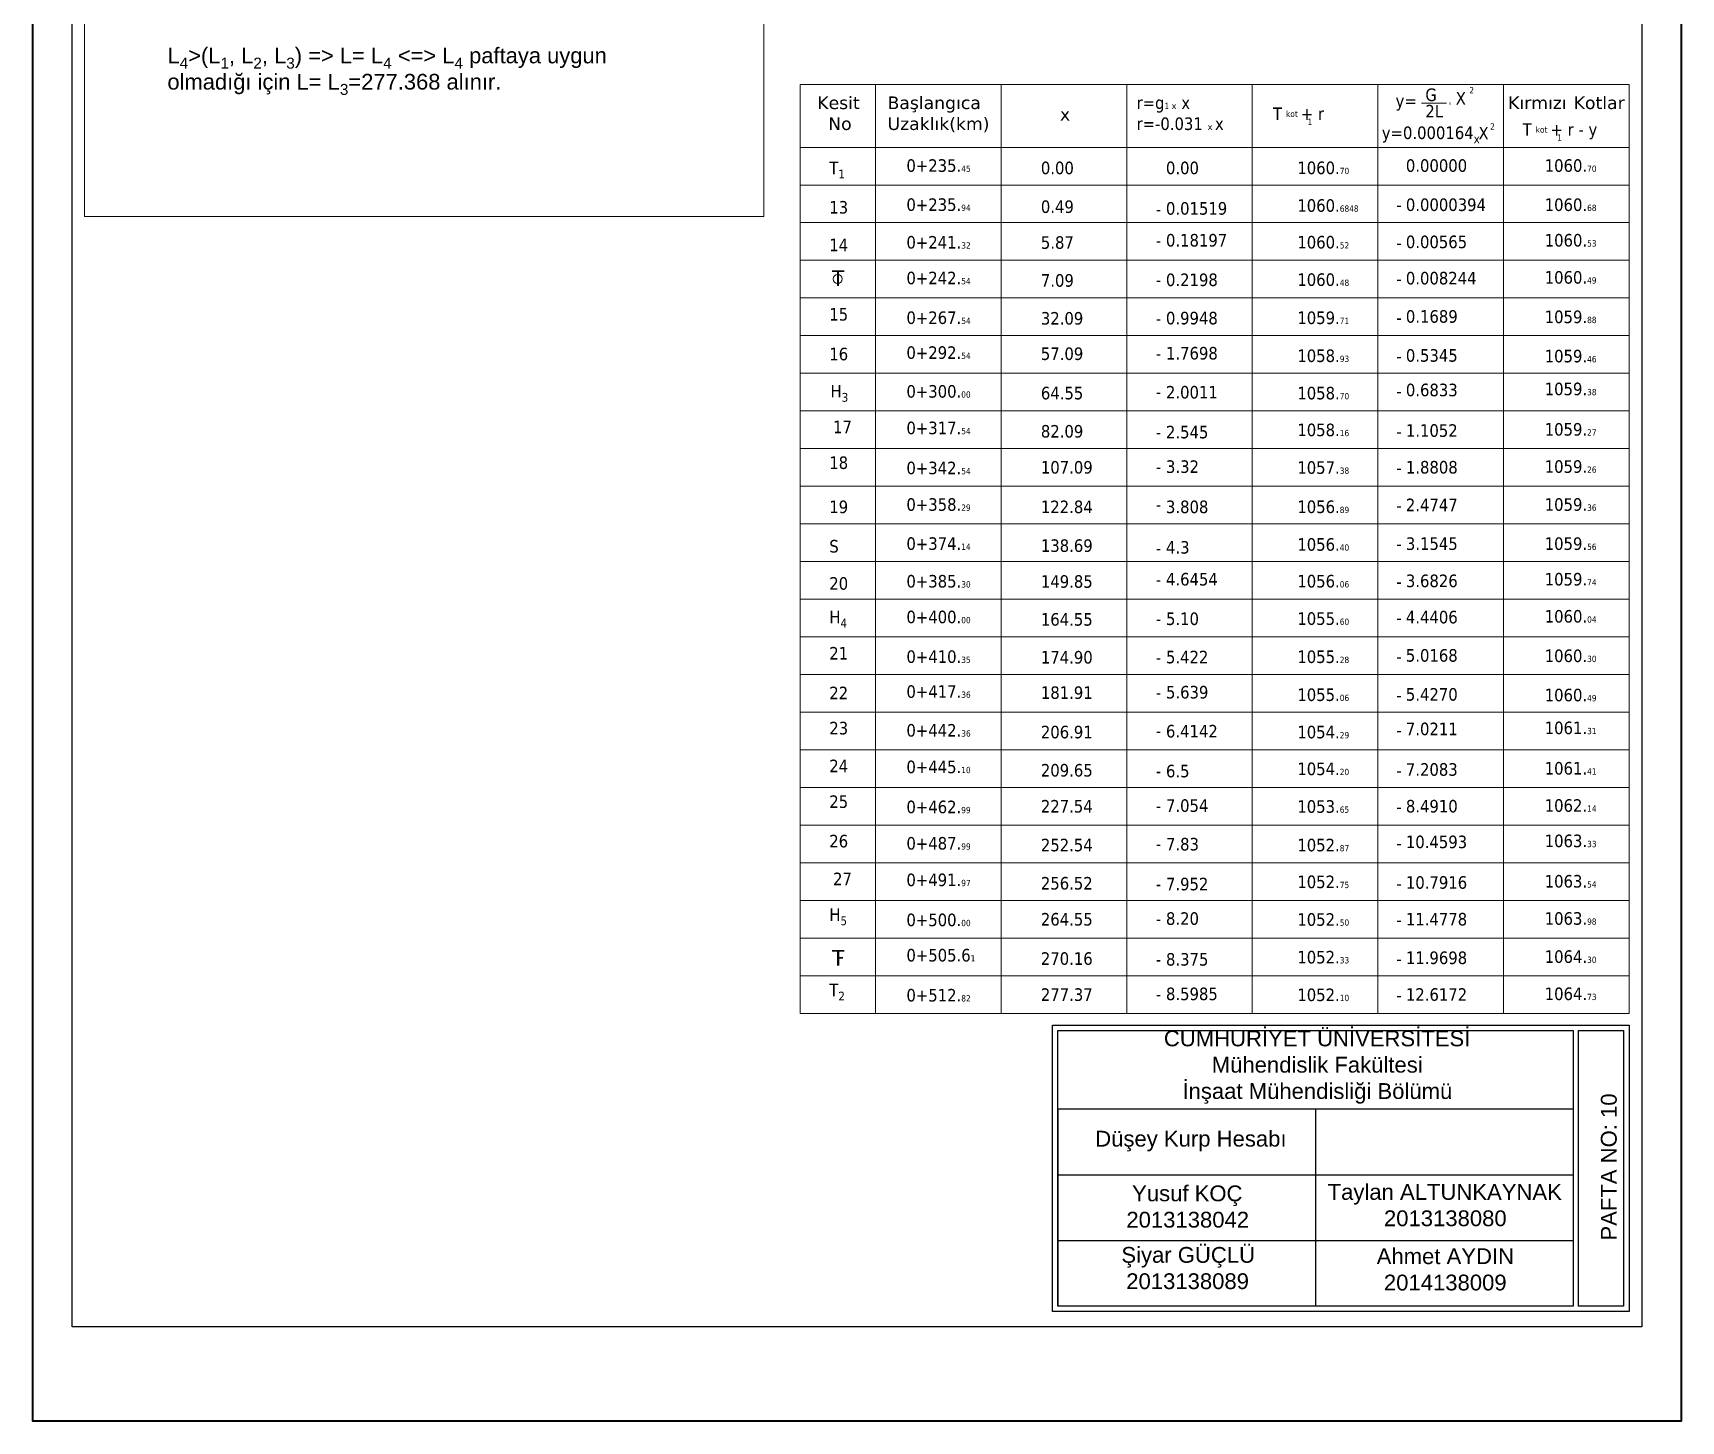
# Model space of a CAD drawing. Header units: millimetres. Extents: x 19067981 to 38137102, y 2652003 to 2652615.
# Drawn here: x 19068398.1 to 19068419.1, y 2652463.69 to 2652481.38 of the extents above; entities that cross this region are included whole.
import ezdxf

# ---------------------------------------------------------------- set-up
doc = ezdxf.new("R2010")
doc.units = ezdxf.units.MM
for name, color, linetype, lineweight in [('D.K Başln. Uz', 163, 'Continuous', 9), ('D.K Kesit No', 93, 'Continuous', 9), ('D.K Kot r', 210, 'Continuous', 9), ('D.K Kırm. Kot', 1, 'Continuous', 9), ('D.K TABLO', 250, 'Continuous', 9), ('D.K X', 223, 'Continuous', 9), ('D.K y', 170, 'Continuous', 9)]:
    doc.layers.add(name, color=color, linetype=linetype, lineweight=lineweight)
doc.layers.add('en kesitler', color=7, linetype='Continuous')
doc.styles.get("Standard").update_dxf_attribs({"font": 'arial.ttf'})
doc.styles.add('style1', font='tahoma.ttf', dxfattribs={"height": 0.2})

msp = doc.modelspace()

# ---------------------------------------------------------------- linework, layer by layer
at = {"color": 0, "lineweight": 25, "ltscale": 0.2}
for p, q in [((19068411.163, 2652467.666), (19068417.729, 2652467.666)), ((19068411.163, 2652467.666), (19068411.163, 2652467.266)), ((19068411.163, 2652467.666), (19068411.163, 2652465.152)), ((19068414.446, 2652467.666), (19068414.446, 2652465.152)), ((19068411.163, 2652466.828), (19068417.729, 2652466.828)), ((19068411.163, 2652465.99), (19068417.729, 2652465.99))]:
    msp.add_line(p, q, dxfattribs=at)
at = {"color": 0, "lineweight": 40, "ltscale": 0.2}
msp.add_lwpolyline([(19068398.102, 2652493.389), (19068419.102, 2652493.389), (19068419.102, 2652463.689), (19068398.102, 2652463.689), (19068398.102, 2652493.389)], dxfattribs=at)
at = {"color": 0, "lineweight": 25, "ltscale": 0.2}
msp.add_lwpolyline([(19068398.602, 2652492.889), (19068418.602, 2652492.889), (19068418.602, 2652464.889), (19068398.602, 2652464.889)], close=True, dxfattribs=at)
for points in [[(19068411.151, 2652468.734), (19068418.439, 2652468.734), (19068418.439, 2652465.085), (19068411.095, 2652465.085), (19068411.095, 2652468.734), (19068411.151, 2652468.734)], [(19068417.729, 2652465.152), (19068411.163, 2652465.152), (19068411.163, 2652468.666), (19068417.729, 2652468.666)], [(19068417.729, 2652468.666), (19068417.729, 2652465.152)], [(19068417.79, 2652468.666), (19068418.371, 2652468.666), (19068418.371, 2652465.152), (19068417.79, 2652465.152)], [(19068417.79, 2652468.666), (19068417.79, 2652465.152)]]:
    msp.add_lwpolyline(points)
at = {"color": 0, "lineweight": 25}
for p in [(19068411.163, 2652466.828), (19068411.163, 2652465.99)]:
    msp.add_point(p, dxfattribs=at)
at = {"layer": 'D.K Kesit No', "lineweight": 35, "ltscale": 0.2}
msp.add_line((19068408.357, 2652469.593), (19068408.421, 2652469.593), dxfattribs=at)
at = {"layer": 'D.K Kesit No', "lineweight": 0, "ltscale": 0.2}
msp.add_circle((19068408.356, 2652478.245), 0.0581, dxfattribs=at)
at = {"layer": 'D.K TABLO', "lineweight": 20}
for p, q in [((19068407.879, 2652480.722), (19068408.839, 2652480.722)), ((19068407.879, 2652479.922), (19068407.879, 2652480.722)), ((19068408.839, 2652480.722), (19068408.839, 2652479.922)), ((19068408.839, 2652480.722), (19068410.439, 2652480.722)), ((19068410.439, 2652480.722), (19068410.439, 2652479.922)), ((19068412.039, 2652480.722), (19068410.439, 2652480.722)), ((19068413.639, 2652480.722), (19068412.039, 2652480.722)), ((19068412.039, 2652480.722), (19068412.039, 2652475.602)), ((19068413.639, 2652479.922), (19068413.639, 2652480.722)), ((19068413.639, 2652480.722), (19068415.239, 2652480.722)), ((19068415.239, 2652480.722), (19068415.239, 2652479.922)), ((19068416.839, 2652480.722), (19068415.239, 2652480.722)), ((19068416.839, 2652479.922), (19068416.839, 2652480.722)), ((19068416.839, 2652480.722), (19068418.439, 2652480.722)), ((19068418.439, 2652480.722), (19068418.439, 2652479.442)), ((19068408.839, 2652479.922), (19068407.879, 2652479.922)), ((19068407.879, 2652479.922), (19068407.879, 2652479.442)), ((19068410.439, 2652479.922), (19068408.839, 2652479.922)), ((19068408.839, 2652479.922), (19068408.839, 2652475.602)), ((19068410.439, 2652479.922), (19068412.039, 2652479.922)), ((19068410.439, 2652479.922), (19068410.439, 2652475.602)), ((19068412.039, 2652479.922), (19068413.639, 2652479.922)), ((19068415.239, 2652479.922), (19068413.639, 2652479.922)), ((19068413.639, 2652479.922), (19068413.639, 2652475.602)), ((19068415.239, 2652479.922), (19068416.839, 2652479.922)), ((19068415.239, 2652479.922), (19068415.239, 2652475.602)), ((19068418.439, 2652479.922), (19068416.839, 2652479.922)), ((19068416.839, 2652479.922), (19068416.839, 2652475.602)), ((19068407.879, 2652479.442), (19068408.839, 2652479.442)), ((19068407.879, 2652479.442), (19068407.879, 2652478.962)), ((19068410.439, 2652479.442), (19068408.839, 2652479.442)), ((19068410.439, 2652479.442), (19068412.039, 2652479.442)), ((19068412.039, 2652479.442), (19068413.639, 2652479.442)), ((19068415.239, 2652479.442), (19068413.639, 2652479.442)), ((19068415.239, 2652479.442), (19068416.839, 2652479.442)), ((19068418.439, 2652479.442), (19068416.839, 2652479.442)), ((19068418.439, 2652478.962), (19068418.439, 2652479.442)), ((19068407.879, 2652478.962), (19068418.439, 2652478.962)), ((19068407.879, 2652478.482), (19068407.879, 2652478.962)), ((19068407.879, 2652478.962), (19068418.439, 2652478.962)), ((19068418.439, 2652478.962), (19068418.439, 2652478.482)), ((19068407.879, 2652478.482), (19068408.839, 2652478.482)), ((19068407.879, 2652478.482), (19068408.839, 2652478.482)), ((19068407.879, 2652478.482), (19068407.879, 2652478.002)), ((19068410.439, 2652478.482), (19068408.839, 2652478.482)), ((19068410.439, 2652478.482), (19068408.839, 2652478.482)), ((19068410.439, 2652478.482), (19068412.039, 2652478.482)), ((19068410.439, 2652478.482), (19068412.039, 2652478.482)), ((19068412.039, 2652478.482), (19068413.639, 2652478.482)), ((19068412.039, 2652478.482), (19068413.639, 2652478.482)), ((19068415.239, 2652478.482), (19068413.639, 2652478.482)), ((19068415.239, 2652478.482), (19068413.639, 2652478.482)), ((19068415.239, 2652478.482), (19068416.839, 2652478.482)), ((19068418.439, 2652478.482), (19068416.839, 2652478.482)), ((19068418.439, 2652478.002), (19068418.439, 2652478.482)), ((19068407.879, 2652477.522), (19068407.879, 2652478.002)), ((19068407.879, 2652478.002), (19068418.439, 2652478.002)), ((19068407.879, 2652478.002), (19068418.439, 2652478.002)), ((19068418.439, 2652478.002), (19068418.439, 2652477.522)), ((19068407.879, 2652477.522), (19068408.839, 2652477.522)), ((19068407.879, 2652477.522), (19068408.839, 2652477.522)), ((19068407.879, 2652477.522), (19068407.879, 2652477.042)), ((19068410.439, 2652477.522), (19068408.839, 2652477.522)), ((19068410.439, 2652477.522), (19068408.839, 2652477.522)), ((19068410.439, 2652477.522), (19068412.039, 2652477.522)), ((19068410.439, 2652477.522), (19068412.039, 2652477.522)), ((19068412.039, 2652477.522), (19068413.639, 2652477.522)), ((19068412.039, 2652477.522), (19068413.639, 2652477.522)), ((19068415.239, 2652477.522), (19068413.639, 2652477.522)), ((19068415.239, 2652477.522), (19068413.639, 2652477.522)), ((19068415.239, 2652477.522), (19068416.839, 2652477.522)), ((19068418.439, 2652477.522), (19068416.839, 2652477.522)), ((19068418.439, 2652477.042), (19068418.439, 2652477.522)), ((19068407.879, 2652477.042), (19068418.439, 2652477.042)), ((19068407.879, 2652476.562), (19068407.879, 2652477.042)), ((19068407.879, 2652477.042), (19068418.439, 2652477.042)), ((19068418.439, 2652477.042), (19068418.439, 2652476.562)), ((19068407.879, 2652476.562), (19068408.839, 2652476.562)), ((19068407.879, 2652476.562), (19068407.879, 2652476.082)), ((19068407.879, 2652476.562), (19068408.839, 2652476.562)), ((19068410.439, 2652476.562), (19068408.839, 2652476.562)), ((19068410.439, 2652476.562), (19068408.839, 2652476.562)), ((19068410.439, 2652476.562), (19068412.039, 2652476.562)), ((19068410.439, 2652476.562), (19068412.039, 2652476.562)), ((19068412.039, 2652476.562), (19068413.639, 2652476.562)), ((19068412.039, 2652476.562), (19068413.639, 2652476.562)), ((19068412.039, 2652476.402), (19068412.039, 2652471.282)), ((19068415.239, 2652476.562), (19068413.639, 2652476.562)), ((19068415.239, 2652476.562), (19068413.639, 2652476.562)), ((19068415.239, 2652476.562), (19068416.839, 2652476.562)), ((19068418.439, 2652476.562), (19068416.839, 2652476.562)), ((19068418.439, 2652476.082), (19068418.439, 2652476.562)), ((19068418.439, 2652476.402), (19068418.439, 2652475.122)), ((19068407.879, 2652475.602), (19068407.879, 2652476.082)), ((19068407.879, 2652476.082), (19068418.439, 2652476.082)), ((19068407.879, 2652476.082), (19068418.439, 2652476.082)), ((19068418.439, 2652476.082), (19068418.439, 2652475.602)), ((19068407.879, 2652475.602), (19068408.839, 2652475.602)), ((19068407.879, 2652475.602), (19068408.839, 2652475.602)), ((19068407.879, 2652475.602), (19068407.879, 2652475.122)), ((19068410.439, 2652475.602), (19068408.839, 2652475.602)), ((19068410.439, 2652475.602), (19068408.839, 2652475.602)), ((19068408.839, 2652475.602), (19068408.839, 2652471.282)), ((19068410.439, 2652475.602), (19068412.039, 2652475.602)), ((19068410.439, 2652475.602), (19068412.039, 2652475.602)), ((19068410.439, 2652475.602), (19068410.439, 2652471.282)), ((19068412.039, 2652475.602), (19068413.639, 2652475.602)), ((19068412.039, 2652475.602), (19068413.639, 2652475.602)), ((19068415.239, 2652475.602), (19068413.639, 2652475.602)), ((19068415.239, 2652475.602), (19068413.639, 2652475.602)), ((19068413.639, 2652475.602), (19068413.639, 2652471.282)), ((19068415.239, 2652475.602), (19068416.839, 2652475.602)), ((19068415.239, 2652475.602), (19068415.239, 2652471.282)), ((19068418.439, 2652475.602), (19068416.839, 2652475.602)), ((19068416.839, 2652475.602), (19068416.839, 2652471.282)), ((19068407.879, 2652475.122), (19068408.839, 2652475.122)), ((19068407.879, 2652475.122), (19068407.879, 2652474.642)), ((19068410.439, 2652475.122), (19068408.839, 2652475.122)), ((19068410.439, 2652475.122), (19068412.039, 2652475.122)), ((19068412.039, 2652475.122), (19068413.639, 2652475.122)), ((19068412.039, 2652474.962), (19068412.039, 2652469.842)), ((19068415.239, 2652475.122), (19068413.639, 2652475.122)), ((19068415.239, 2652475.122), (19068416.839, 2652475.122)), ((19068418.439, 2652475.122), (19068416.839, 2652475.122)), ((19068418.439, 2652474.642), (19068418.439, 2652475.122)), ((19068407.879, 2652474.642), (19068418.439, 2652474.642)), ((19068407.879, 2652474.162), (19068407.879, 2652474.642)), ((19068407.879, 2652474.642), (19068418.439, 2652474.642)), ((19068418.439, 2652474.642), (19068418.439, 2652474.162)), ((19068407.879, 2652474.162), (19068408.839, 2652474.162)), ((19068407.879, 2652474.162), (19068408.839, 2652474.162)), ((19068407.879, 2652474.162), (19068407.879, 2652473.682)), ((19068410.439, 2652474.162), (19068408.839, 2652474.162)), ((19068410.439, 2652474.162), (19068408.839, 2652474.162)), ((19068408.839, 2652474.162), (19068408.839, 2652469.842)), ((19068410.439, 2652474.162), (19068412.039, 2652474.162)), ((19068410.439, 2652474.162), (19068412.039, 2652474.162)), ((19068410.439, 2652474.162), (19068410.439, 2652469.842)), ((19068412.039, 2652474.162), (19068413.639, 2652474.162)), ((19068412.039, 2652474.162), (19068413.639, 2652474.162)), ((19068415.239, 2652474.162), (19068413.639, 2652474.162)), ((19068415.239, 2652474.162), (19068413.639, 2652474.162)), ((19068413.639, 2652474.162), (19068413.639, 2652469.842)), ((19068415.239, 2652474.162), (19068416.839, 2652474.162)), ((19068415.239, 2652474.162), (19068415.239, 2652469.842)), ((19068418.439, 2652474.162), (19068416.839, 2652474.162)), ((19068416.839, 2652474.162), (19068416.839, 2652469.842)), ((19068418.439, 2652473.682), (19068418.439, 2652474.162)), ((19068412.039, 2652474.002), (19068412.039, 2652468.882)), ((19068407.879, 2652473.202), (19068407.879, 2652473.682)), ((19068407.879, 2652473.682), (19068418.439, 2652473.682)), ((19068407.879, 2652473.682), (19068418.439, 2652473.682)), ((19068418.439, 2652473.682), (19068418.439, 2652473.202)), ((19068407.879, 2652473.202), (19068408.839, 2652473.202)), ((19068407.879, 2652473.202), (19068408.839, 2652473.202)), ((19068407.879, 2652473.202), (19068407.879, 2652472.722)), ((19068410.439, 2652473.202), (19068408.839, 2652473.202)), ((19068410.439, 2652473.202), (19068408.839, 2652473.202)), ((19068408.839, 2652473.202), (19068408.839, 2652468.882)), ((19068410.439, 2652473.202), (19068412.039, 2652473.202)), ((19068410.439, 2652473.202), (19068412.039, 2652473.202)), ((19068410.439, 2652473.202), (19068410.439, 2652468.882)), ((19068412.039, 2652473.202), (19068413.639, 2652473.202)), ((19068412.039, 2652473.202), (19068413.639, 2652473.202)), ((19068415.239, 2652473.202), (19068413.639, 2652473.202)), ((19068415.239, 2652473.202), (19068413.639, 2652473.202)), ((19068413.639, 2652473.202), (19068413.639, 2652468.882)), ((19068415.239, 2652473.202), (19068416.839, 2652473.202)), ((19068415.239, 2652473.202), (19068415.239, 2652468.882)), ((19068418.439, 2652473.202), (19068416.839, 2652473.202)), ((19068416.839, 2652473.202), (19068416.839, 2652468.882)), ((19068418.439, 2652472.722), (19068418.439, 2652473.202)), ((19068407.879, 2652472.722), (19068418.439, 2652472.722)), ((19068407.879, 2652472.242), (19068407.879, 2652472.722)), ((19068407.879, 2652472.722), (19068418.439, 2652472.722)), ((19068418.439, 2652472.722), (19068418.439, 2652472.242)), ((19068407.879, 2652472.242), (19068408.839, 2652472.242)), ((19068407.879, 2652472.242), (19068407.879, 2652471.762)), ((19068407.879, 2652472.242), (19068408.839, 2652472.242)), ((19068410.439, 2652472.242), (19068408.839, 2652472.242)), ((19068410.439, 2652472.242), (19068408.839, 2652472.242)), ((19068410.439, 2652472.242), (19068412.039, 2652472.242)), ((19068410.439, 2652472.242), (19068412.039, 2652472.242)), ((19068412.039, 2652472.242), (19068413.639, 2652472.242)), ((19068412.039, 2652472.242), (19068413.639, 2652472.242)), ((19068415.239, 2652472.242), (19068413.639, 2652472.242)), ((19068415.239, 2652472.242), (19068413.639, 2652472.242)), ((19068415.239, 2652472.242), (19068416.839, 2652472.242)), ((19068418.439, 2652472.242), (19068416.839, 2652472.242)), ((19068418.439, 2652471.762), (19068418.439, 2652472.242)), ((19068407.879, 2652471.282), (19068407.879, 2652471.762)), ((19068407.879, 2652471.762), (19068418.439, 2652471.762)), ((19068407.879, 2652471.762), (19068418.439, 2652471.762)), ((19068418.439, 2652471.762), (19068418.439, 2652471.282)), ((19068407.879, 2652471.282), (19068408.839, 2652471.282)), ((19068407.879, 2652471.282), (19068408.839, 2652471.282)), ((19068407.879, 2652470.802), (19068407.879, 2652471.282)), ((19068410.439, 2652471.282), (19068408.839, 2652471.282)), ((19068410.439, 2652471.282), (19068408.839, 2652471.282)), ((19068410.439, 2652471.282), (19068412.039, 2652471.282)), ((19068410.439, 2652471.282), (19068412.039, 2652471.282)), ((19068412.039, 2652471.282), (19068413.639, 2652471.282)), ((19068412.039, 2652471.282), (19068413.639, 2652471.282)), ((19068415.239, 2652471.282), (19068413.639, 2652471.282)), ((19068415.239, 2652471.282), (19068413.639, 2652471.282)), ((19068415.239, 2652471.282), (19068416.839, 2652471.282)), ((19068418.439, 2652471.282), (19068416.839, 2652471.282)), ((19068418.439, 2652471.282), (19068418.439, 2652470.802)), ((19068407.879, 2652470.802), (19068408.839, 2652470.802)), ((19068407.879, 2652470.802), (19068407.879, 2652470.322)), ((19068407.879, 2652470.802), (19068408.839, 2652470.802)), ((19068410.439, 2652470.802), (19068408.839, 2652470.802)), ((19068410.439, 2652470.802), (19068408.839, 2652470.802)), ((19068410.439, 2652470.802), (19068412.039, 2652470.802)), ((19068410.439, 2652470.802), (19068412.039, 2652470.802)), ((19068412.039, 2652470.802), (19068413.639, 2652470.802)), ((19068412.039, 2652470.802), (19068413.639, 2652470.802)), ((19068415.239, 2652470.802), (19068413.639, 2652470.802)), ((19068415.239, 2652470.802), (19068413.639, 2652470.802)), ((19068415.239, 2652470.802), (19068416.839, 2652470.802)), ((19068418.439, 2652470.802), (19068416.839, 2652470.802)), ((19068418.439, 2652470.322), (19068418.439, 2652470.802)), ((19068407.879, 2652469.842), (19068407.879, 2652470.322)), ((19068407.879, 2652470.322), (19068418.439, 2652470.322)), ((19068407.879, 2652470.322), (19068418.439, 2652470.322)), ((19068418.439, 2652470.322), (19068418.439, 2652469.842)), ((19068407.879, 2652469.842), (19068408.839, 2652469.842)), ((19068407.879, 2652469.842), (19068408.839, 2652469.842)), ((19068407.879, 2652469.842), (19068407.879, 2652469.362)), ((19068410.439, 2652469.842), (19068408.839, 2652469.842)), ((19068410.439, 2652469.842), (19068408.839, 2652469.842)), ((19068410.439, 2652469.842), (19068412.039, 2652469.842)), ((19068410.439, 2652469.842), (19068412.039, 2652469.842)), ((19068412.039, 2652469.842), (19068413.639, 2652469.842)), ((19068412.039, 2652469.842), (19068413.639, 2652469.842)), ((19068415.239, 2652469.842), (19068413.639, 2652469.842)), ((19068415.239, 2652469.842), (19068413.639, 2652469.842)), ((19068415.239, 2652469.842), (19068416.839, 2652469.842)), ((19068418.439, 2652469.842), (19068416.839, 2652469.842)), ((19068418.439, 2652469.362), (19068418.439, 2652469.842)), ((19068407.879, 2652468.882), (19068407.879, 2652469.362)), ((19068407.879, 2652469.362), (19068418.439, 2652469.362)), ((19068407.879, 2652469.362), (19068418.439, 2652469.362)), ((19068418.439, 2652469.362), (19068418.439, 2652468.882)), ((19068407.879, 2652468.882), (19068408.839, 2652468.882)), ((19068407.879, 2652468.882), (19068408.839, 2652468.882)), ((19068410.439, 2652468.882), (19068408.839, 2652468.882)), ((19068410.439, 2652468.882), (19068408.839, 2652468.882)), ((19068410.439, 2652468.882), (19068412.039, 2652468.882)), ((19068410.439, 2652468.882), (19068412.039, 2652468.882)), ((19068412.039, 2652468.882), (19068413.639, 2652468.882)), ((19068412.039, 2652468.882), (19068413.639, 2652468.882)), ((19068415.239, 2652468.882), (19068413.639, 2652468.882)), ((19068415.239, 2652468.882), (19068413.639, 2652468.882)), ((19068415.239, 2652468.882), (19068416.839, 2652468.882)), ((19068418.439, 2652468.882), (19068416.839, 2652468.882))]:
    msp.add_line(p, q, dxfattribs=at)
at = {"layer": 'D.K TABLO', "color": 6}
msp.add_line((19068415.796, 2652480.484), (19068416.114, 2652480.484), dxfattribs=at)
at = {"layer": 'D.K TABLO'}
for p, q in [((19068415.239, 2652478.482), (19068416.839, 2652478.482)), ((19068418.439, 2652478.482), (19068416.839, 2652478.482)), ((19068415.239, 2652477.522), (19068416.839, 2652477.522)), ((19068418.439, 2652477.522), (19068416.839, 2652477.522)), ((19068415.239, 2652476.562), (19068416.839, 2652476.562)), ((19068418.439, 2652476.562), (19068416.839, 2652476.562)), ((19068415.239, 2652475.602), (19068416.839, 2652475.602)), ((19068418.439, 2652475.602), (19068416.839, 2652475.602)), ((19068415.239, 2652474.162), (19068416.839, 2652474.162)), ((19068418.439, 2652474.162), (19068416.839, 2652474.162)), ((19068415.239, 2652473.202), (19068416.839, 2652473.202)), ((19068418.439, 2652473.202), (19068416.839, 2652473.202)), ((19068415.239, 2652472.242), (19068416.839, 2652472.242)), ((19068418.439, 2652472.242), (19068416.839, 2652472.242)), ((19068415.239, 2652471.282), (19068416.839, 2652471.282)), ((19068418.439, 2652471.282), (19068416.839, 2652471.282)), ((19068415.239, 2652470.802), (19068416.839, 2652470.802)), ((19068418.439, 2652470.802), (19068416.839, 2652470.802)), ((19068415.239, 2652469.842), (19068416.839, 2652469.842)), ((19068418.439, 2652469.842), (19068416.839, 2652469.842)), ((19068415.239, 2652468.882), (19068416.839, 2652468.882)), ((19068418.439, 2652468.882), (19068416.839, 2652468.882))]:
    msp.add_line(p, q, dxfattribs=at)
at = {"layer": 'en kesitler', "color": 3, "lineweight": 20}
for p, q in [((19068398.758, 2652479.04), (19068398.758, 2652492.72)), ((19068407.416, 2652492.72), (19068407.416, 2652479.04)), ((19068407.416, 2652479.04), (19068398.758, 2652479.04))]:
    msp.add_line(p, q, dxfattribs=at)

# ---------------------------------------------------------------- texts
at = {"color": 0, "lineweight": 25, "ltscale": 0.2, "char_height": 0.20127, "attachment_point": 1}
for s, width, insert in [('\\pi1.3491;CUMHURİYET ÜNİVERSİTESİ\\P\\pi1.9593;Mühendislik Fakültesi\\P\\pi1.5862;İnşaat Mühendisliği Bölümü', 6.56651, (19068411.163, 2652468.666)), ('\\pi0.39665; Düşey Kurp Hesabı', 3.28325, (19068411.163, 2652467.388)), ('\\pi0.94438;Yusuf KOÇ\\P\\pi0.87127;2013138042', 3.28325, (19068411.163, 2652466.691)), ('\\pi0.15289;Taylan ALTUNKAYNAK\\P\\pi0.87059;2013138080', 3.28325, (19068414.446, 2652466.709)), ('\\pi0.80778;Şiyar GÜÇLÜ\\P\\pi0.87004;2013138089', 3.28325, (19068411.163, 2652465.907)), ('\\pi0.77812;Ahmet AYDIN\\P\\pi0.87004;2014138009', 3.28325, (19068414.446, 2652465.89))]:
    msp.add_mtext_dynamic_manual_height_columns(s, width=width, gutter_width=1.006, heights=[0], dxfattribs=dict(at, insert=insert))
at = {"color": 0, "lineweight": 25, "ltscale": 0.2, "insert": (19068418.081, 2652465.152), "char_height": 0.20127, "attachment_point": 1, "rotation": 90}
msp.add_mtext_dynamic_manual_height_columns('\\pi0.83697;PAFTA NO: 10', width=3.5138, gutter_width=1.006, heights=[0], dxfattribs=at)
at = {"layer": 'D.K Başln. Uz', "color": 3, "char_height": 0.16, "width": 0.99479, "attachment_point": 1}
for s, insert in [('{\\fTahoma|b0|i0|c0|p34;\\C256; 0+\\fTahoma|b0|i0|c162|p34;235.\\H0.5x;45}', (19068409.172, 2652479.77)), ('{\\fTahoma|b0|i0|c0|p34;\\C256; 0+\\fTahoma|b0|i0|c162|p34;235.\\H0.5x;94}', (19068409.172, 2652479.272)), ('{\\fTahoma|b0|i0|c0|p34;\\C256; 0+\\fTahoma|b0|i0|c162|p34;241.\\H0.5x;32}', (19068409.172, 2652478.792)), ('{\\fTahoma|b0|i0|c0|p34;\\C256; 0+\\fTahoma|b0|i0|c162|p34;242.\\H0.5x;54}', (19068409.172, 2652478.337)), ('{\\fTahoma|b0|i0|c0|p34;\\C256; \\fTahoma|b0|i0|c162|p34;0+267.\\H0.5x;54}', (19068409.172, 2652477.831)), ('{\\fTahoma|b0|i0|c0|p34;\\C256; 0+\\fTahoma|b0|i0|c162|p34;292.\\H0.5x;54}', (19068409.172, 2652477.386)), ('{\\fTahoma|b0|i0|c0|p34;\\C256; 0+\\fTahoma|b0|i0|c162|p34;300.\\H0.5x;00}', (19068409.172, 2652476.892)), ('{\\fTahoma|b0|i0|c0|p34;\\C256; 0+\\fTahoma|b0|i0|c162|p34;317.\\H0.5x;54}', (19068409.172, 2652476.426)), ('{\\fTahoma|b0|i0|c0|p34;\\C256; 0+\\fTahoma|b0|i0|c162|p34;342.\\H0.5x;54}', (19068409.172, 2652475.916)), ('{\\fTahoma|b0|i0|c0|p34;\\C256; 0+\\fTahoma|b0|i0|c162|p34;358.\\H0.5x;29}', (19068409.172, 2652475.45)), ('{\\fTahoma|b0|i0|c0|p34;\\C256; 0+\\fTahoma|b0|i0|c162|p34;374.\\H0.5x;14}', (19068409.172, 2652474.952)), ('{\\fTahoma|b0|i0|c0|p34;\\C256; 0+\\fTahoma|b0|i0|c162|p34;385.\\H0.5x;30}', (19068409.172, 2652474.472)), ('{\\fTahoma|b0|i0|c0|p34;\\C256; 0+\\fTahoma|b0|i0|c162|p34;400.\\H0.5x;00}', (19068409.172, 2652474.017)), ('{\\fTahoma|b0|i0|c0|p34;\\C256; \\fTahoma|b0|i0|c162|p34;0+410.\\H0.5x;35}', (19068409.172, 2652473.511)), ('{\\fTahoma|b0|i0|c0|p34;\\C256; 0+\\fTahoma|b0|i0|c162|p34;417.\\H0.5x;36}', (19068409.172, 2652473.066)), ('{\\fTahoma|b0|i0|c0|p34;\\C256; 0+\\fTahoma|b0|i0|c162|p34;442.\\H0.5x;36}', (19068409.172, 2652472.572)), ('{\\fTahoma|b0|i0|c0|p34;\\C256; 0+\\fTahoma|b0|i0|c162|p34;445.\\H0.5x;10}', (19068409.172, 2652472.106)), ('{\\fTahoma|b0|i0|c0|p34;\\C256; 0+\\fTahoma|b0|i0|c162|p34;462.\\H0.5x;99}', (19068409.172, 2652471.596)), ('{\\fTahoma|b0|i0|c0|p34;\\C256; 0+\\fTahoma|b0|i0|c162|p34;487.\\H0.5x;99}', (19068409.172, 2652471.132)), ('{\\fTahoma|b0|i0|c0|p34;\\C256; 0+\\fTahoma|b0|i0|c162|p34;491.\\H0.5x;97}', (19068409.172, 2652470.666)), ('{\\fTahoma|b0|i0|c0|p34;\\C256; 0+\\fTahoma|b0|i0|c162|p34;500.\\H0.5x;00}', (19068409.172, 2652470.156)), ('{\\fTahoma|b0|i0|c0|p34;\\C256; 0+\\fTahoma|b0|i0|c162|p34;505.6\\H0.5x;1}', (19068409.172, 2652469.706)), ('{\\fTahoma|b0|i0|c0|p34;\\C256; 0+\\fTahoma|b0|i0|c162|p34;512.\\H0.5x;82}', (19068409.172, 2652469.196))]:
    msp.add_mtext(s, dxfattribs=dict(at, insert=insert))
at = {"layer": 'D.K Kesit No', "color": 3, "char_height": 0.16, "width": 0.57041, "attachment_point": 1, "style": 'style1'}
for s, insert in [('\\A1;{\\C256;T\\H0.7x;\\S^ 1;}', (19068408.249, 2652479.74)), ('{\\C256;13}', (19068408.249, 2652479.238)), ('{\\C256;14}', (19068408.249, 2652478.758)), ('{\\C256;15}', (19068408.249, 2652477.874)), ('{\\C256;16}', (19068408.249, 2652477.368)), ('\\A1;{\\C256;H\\H0.7x;\\S^ 3;}', (19068408.265, 2652476.894)), ('{\\C256;17}', (19068408.297, 2652476.438)), ('{\\C256;18}', (19068408.249, 2652475.983)), ('{\\C256;19}', (19068408.249, 2652475.42)), ('{\\C256;S}', (19068408.249, 2652474.918)), ('{\\C256;20}', (19068408.249, 2652474.444)), ('\\A1;{\\C256;H\\H0.7x;\\S^ 4;}', (19068408.249, 2652474.016)), ('{\\C256;21}', (19068408.249, 2652473.554)), ('{\\C256;22}', (19068408.249, 2652473.048)), ('{\\C256;23}', (19068408.249, 2652472.6)), ('{\\C256;24}', (19068408.249, 2652472.118)), ('{\\C256;25}', (19068408.249, 2652471.663)), ('{\\C256;26}', (19068408.249, 2652471.16)), ('{\\C256;27}', (19068408.297, 2652470.678)), ('\\A1;{\\C256;H\\H0.7x;\\S^ 5;}', (19068408.249, 2652470.223)), ('\\A1;{\\C256;T\\H0.7x;\\S^ 2;}', (19068408.249, 2652469.263))]:
    msp.add_mtext(s, dxfattribs=dict(at, insert=insert))
at = {"layer": 'D.K Kesit No', "lineweight": 0, "ltscale": 0.2, "char_height": 0.2, "attachment_point": 1}
for insert in [(19068408.276, 2652478.354), (19068408.277, 2652469.691)]:
    msp.add_mtext_dynamic_manual_height_columns('T', width=0.18165, gutter_width=12.5, heights=[0], dxfattribs=dict(at, insert=insert))
at = {"layer": 'D.K Kot r', "color": 3, "char_height": 0.16, "attachment_point": 1, "style": 'style1'}
for s, insert, width in [('{\\C256;0.00}', (19068412.539, 2652479.74), 0.57041), ('{\\C256;0.01519}', (19068412.539, 2652479.224), 1.33591), ('{\\C256;0.18197}', (19068412.539, 2652478.818), 0.57041), ('{\\C256;0.2198}', (19068412.539, 2652478.314), 0.57041), ('{\\C256;0.9948}', (19068412.539, 2652477.826), 0.57041), ('{\\C256;1.7698}', (19068412.539, 2652477.378), 0.57041), ('{\\C256;2.0011}', (19068412.539, 2652476.881), 0.57041), ('{\\C256;2.545}', (19068412.539, 2652476.373), 0.57041), ('{\\C256;3.32}', (19068412.539, 2652475.933), 0.57041), ('{\\C256;3.808}', (19068412.539, 2652475.42), 0.57041), ('{\\C256;4.3}', (19068412.539, 2652474.904), 1.33591), ('{\\C256;4.6454}', (19068412.539, 2652474.498), 0.57041), ('{\\C256;5.10}', (19068412.539, 2652473.994), 0.57041), ('{\\C256;5.422}', (19068412.539, 2652473.506), 0.57041), ('{\\C256;5.639}', (19068412.539, 2652473.058), 0.57041), ('{\\C256;6.4142}', (19068412.539, 2652472.561), 0.57041), ('{\\C256;6.5}', (19068412.539, 2652472.053), 0.57041), ('{\\C256;7.054}', (19068412.539, 2652471.613), 0.57041), ('{\\C256;7.83}', (19068412.539, 2652471.121), 0.57041), ('{\\C256;7.952}', (19068412.539, 2652470.613), 0.57041), ('{\\C256;8.20}', (19068412.539, 2652470.173), 0.57041), ('{\\C256;8.375}', (19068412.539, 2652469.653), 0.57041), ('{\\C256;8.5985}', (19068412.539, 2652469.213), 0.57041)]:
    msp.add_mtext(s, dxfattribs=dict(at, insert=insert, width=width))
at = {"layer": 'D.K Kot r', "color": 3, "char_height": 0.16, "width": 1.27276, "attachment_point": 1}
for s, insert in [('{\\fTahoma|b0|i0|c162|p34;\\C256;1060.\\H0.5x;70}', (19068414.213, 2652479.741)), ('{\\fTahoma|b0|i0|c162|p34;\\C256;1060.\\H0.5x;6848}', (19068414.213, 2652479.261)), ('{\\fTahoma|b0|i0|c162|p34;\\C256;1060.\\H0.5x;52}', (19068414.213, 2652478.793)), ('{\\fTahoma|b0|i0|c162|p34;\\C256;1060.\\H0.5x;48}', (19068414.213, 2652478.316)), ('{\\fTahoma|b0|i0|c162|p34;\\C256;1059.\\H0.5x;71}', (19068414.213, 2652477.83)), ('{\\fTahoma|b0|i0|c162|p34;\\C256;1058.\\H0.5x;93}', (19068414.213, 2652477.346)), ('{\\fTahoma|b0|i0|c162|p34;\\C256;1058.\\H0.5x;70}', (19068414.213, 2652476.87)), ('{\\fTahoma|b0|i0|c162|p34;\\C256;1058.\\H0.5x;16}', (19068414.213, 2652476.401)), ('{\\fTahoma|b0|i0|c162|p34;\\C256;1057.\\H0.5x;38}', (19068414.213, 2652475.921)), ('{\\fTahoma|b0|i0|c162|p34;\\C256;1056.\\H0.5x;89}', (19068414.213, 2652475.421)), ('{\\fTahoma|b0|i0|c162|p34;\\C256;1056.\\H0.5x;40}', (19068414.213, 2652474.941)), ('{\\fTahoma|b0|i0|c162|p34;\\C256;1056.\\H0.5x;06}', (19068414.213, 2652474.473)), ('{\\fTahoma|b0|i0|c162|p34;\\C256;1055.\\H0.5x;60}', (19068414.213, 2652473.996)), ('{\\fTahoma|b0|i0|c162|p34;\\C256;1055.\\H0.5x;28}', (19068414.213, 2652473.51)), ('{\\fTahoma|b0|i0|c162|p34;\\C256;1055.\\H0.5x;06}', (19068414.213, 2652473.026)), ('{\\fTahoma|b0|i0|c162|p34;\\C256;1054.\\H0.5x;29}', (19068414.213, 2652472.55)), ('{\\fTahoma|b0|i0|c162|p34;\\C256;1054.\\H0.5x;20}', (19068414.213, 2652472.081)), ('{\\fTahoma|b0|i0|c162|p34;\\C256;1053.\\H0.5x;65}', (19068414.213, 2652471.601)), ('{\\fTahoma|b0|i0|c162|p34;\\C256;1052.\\H0.5x;87}', (19068414.213, 2652471.11)), ('{\\fTahoma|b0|i0|c162|p34;\\C256;1052.\\H0.5x;75}', (19068414.213, 2652470.641)), ('{\\fTahoma|b0|i0|c162|p34;\\C256;1052.\\H0.5x;50}', (19068414.213, 2652470.161)), ('{\\fTahoma|b0|i0|c162|p34;\\C256;1052.\\H0.5x;33}', (19068414.213, 2652469.681)), ('{\\fTahoma|b0|i0|c162|p34;\\C256;1052.\\H0.5x;10}', (19068414.213, 2652469.201))]:
    msp.add_mtext(s, dxfattribs=dict(at, insert=insert))
at = {"layer": 'D.K Kot r', "color": 1, "char_height": 0.16, "width": 0.24399, "attachment_point": 1, "style": 'style1'}
for insert in [(19068412.29, 2652479.215), (19068412.29, 2652478.816), (19068412.29, 2652478.313), (19068412.29, 2652477.822), (19068412.29, 2652477.374), (19068412.29, 2652476.885), (19068412.29, 2652476.374), (19068412.29, 2652475.929), (19068412.29, 2652475.449), (19068412.29, 2652474.895), (19068412.29, 2652474.496), (19068412.29, 2652473.993), (19068412.29, 2652473.502), (19068412.29, 2652473.054), (19068412.29, 2652472.565), (19068412.29, 2652472.054), (19068412.29, 2652471.609), (19068412.29, 2652471.125), (19068412.29, 2652470.614), (19068412.29, 2652470.169), (19068412.29, 2652469.654), (19068412.29, 2652469.209)]:
    msp.add_mtext('{\\C256;  -}', dxfattribs=dict(at, insert=insert))
at = {"layer": 'D.K Kırm. Kot', "color": 3, "char_height": 0.16, "width": 1.27276, "attachment_point": 1}
for s, insert in [('{\\fTahoma|b0|i0|c162|p34;\\C256;1060.\\H0.5x;70}', (19068417.365, 2652479.77)), ('{\\fTahoma|b0|i0|c162|p34;\\C256;1060.\\H0.5x;68}', (19068417.365, 2652479.271)), ('{\\fTahoma|b0|i0|c162|p34;\\C256;1060.\\H0.5x;53}', (19068417.365, 2652478.818)), ('{\\fTahoma|b0|i0|c162|p34;\\C256;1060.\\H0.5x;49}', (19068417.365, 2652478.345)), ('{\\fTahoma|b0|i0|c162|p34;\\C256;1059.\\H0.5x;88}', (19068417.365, 2652477.842)), ('{\\fTahoma|b0|i0|c162|p34;\\C256;1059.\\H0.5x;46}', (19068417.365, 2652477.342)), ('{\\fTahoma|b0|i0|c162|p34;\\C256;1059.\\H0.5x;38}', (19068417.365, 2652476.923)), ('{\\fTahoma|b0|i0|c162|p34;\\C256;1059.\\H0.5x;27}', (19068417.365, 2652476.408)), ('{\\fTahoma|b0|i0|c162|p34;\\C256;1059.\\H0.5x;26}', (19068417.365, 2652475.934)), ('{\\fTahoma|b0|i0|c162|p34;\\C256;1059.\\H0.5x;36}', (19068417.365, 2652475.45)), ('{\\fTahoma|b0|i0|c162|p34;\\C256;1059.\\H0.5x;56}', (19068417.365, 2652474.951)), ('{\\fTahoma|b0|i0|c162|p34;\\C256;1059.\\H0.5x;74}', (19068417.365, 2652474.498)), ('{\\fTahoma|b0|i0|c162|p34;\\C256;1060.\\H0.5x;04}', (19068417.365, 2652474.025)), ('{\\fTahoma|b0|i0|c162|p34;\\C256;1060.\\H0.5x;30}', (19068417.365, 2652473.522)), ('{\\fTahoma|b0|i0|c162|p34;\\C256;1060.\\H0.5x;49}', (19068417.365, 2652473.022)), ('{\\fTahoma|b0|i0|c162|p34;\\C256;1061.\\H0.5x;31}', (19068417.365, 2652472.603)), ('{\\fTahoma|b0|i0|c162|p34;\\C256;1061.\\H0.5x;41}', (19068417.365, 2652472.088)), ('{\\fTahoma|b0|i0|c162|p34;\\C256;1062.\\H0.5x;14}', (19068417.365, 2652471.614)), ('{\\fTahoma|b0|i0|c162|p34;\\C256;1063.\\H0.5x;33}', (19068417.365, 2652471.163)), ('{\\fTahoma|b0|i0|c162|p34;\\C256;1063.\\H0.5x;54}', (19068417.365, 2652470.648)), ('{\\fTahoma|b0|i0|c162|p34;\\C256;1063.\\H0.5x;98}', (19068417.365, 2652470.174)), ('{\\fTahoma|b0|i0|c162|p34;\\C256;1064.\\H0.5x;30}', (19068417.365, 2652469.688)), ('{\\fTahoma|b0|i0|c162|p34;\\C256;1064.\\H0.5x;73}', (19068417.365, 2652469.214))]:
    msp.add_mtext(s, dxfattribs=dict(at, insert=insert))
at = {"layer": 'D.K TABLO', "char_height": 0.16, "attachment_point": 1}
for s, insert, width in [('{\\fTahoma|b0|i0|c0|p34;\\C6;G}', (19068415.844, 2652480.672), 1.31844), ('{\\fVerdana|b0|i0|c0|p34;\\C6;Kesit\\P  No}', (19068408.096, 2652480.57), 0.77644), ('{\\fVerdana|b0|i0|c0|p34;\\C6;Ba\\fVerdana|b0|i0|c238|p34;ş\\fVerdana|b0|i0|c0|p34;lang\\fVerdana|b0|i0|c238|p34;ı\\fVerdana|b0|i0|c0|p34;ca\\PUzakl\\fVerdana|b0|i0|c238|p34;ı\\fVerdana|b0|i0|c0|p34;k(km)}', (19068408.991, 2652480.57), 0.77644), ('{\\fTahoma|b0|i0|c0|p34;\\C6;r=g\\H0.5x;1 \\fVerdana|b0|i0|c0|p34;x\\fTahoma|b0|i0|c0|p34;\\H2x; x\\Pr=-\\fTahoma|b0|i0|c162|p34;0.031\\fTahoma|b0|i0|c0|p34; \\fVerdana|b0|i0|c0|p34;\\H0.5x;x\\fTahoma|b0|i0|c0|p34; \\H2x;x}', (19068412.164, 2652480.57), 1.72521), ('{\\fTahoma|b0|i0|c0|p34;\\C6;y=}', (19068415.465, 2652480.595), 0.77644), ('{\\fTahoma|b0|i0|c0|p34;\\C6;2L}', (19068415.844, 2652480.463), 1.31844), ('{\\fVerdana|b0|i0|c0|p34;\\C6;K\\fVerdana|b0|i0|c238|p34;ı\\fVerdana|b0|i0|c0|p34;rm\\fVerdana|b0|i0|c238|p34;ı\\fVerdana|b0|i0|c0|p34;z\\fVerdana|b0|i0|c238|p34;ı\\fTahoma|b0|i0|c0|p34;\\C256; }', (19068416.898, 2652480.57), 0.77644), ('{\\fVerdana|b0|i0|c0|p34;\\C6;Kotlar\\C256; }', (19068417.734, 2652480.57), 0.77644), ('{\\fVerdana|b0|i0|c0|p34;\\C6;x}', (19068411.188, 2652480.423), 0.77644), ('\\A1;{\\fTahoma|b0|i0|c0|p34;\\C6;y=\\fTahoma|b0|i0|c162|p34;0.000164\\H0.7x;\\S^ x;}', (19068415.289, 2652480.188), 0.77644)]:
    msp.add_mtext(s, dxfattribs=dict(at, insert=insert, width=width))
at = {"layer": 'D.K TABLO', "color": 6, "char_height": 0.08, "attachment_point": 1}
for s, insert, width in [('{\\fTahoma|b0|i0|c0|p34;\\H0.5x;x\\H4x; X}', (19068416.142, 2652480.626), 1.21604), ('{\\fTahoma|b0|i0|c0|p34;2}', (19068416.404, 2652480.69), 1.05098), ('{\\fTahoma|b0|i0|c0|p34;\\H0.5x;x\\H4x; \\fTahoma|b0|i0|c162|p34;   \\fTahoma|b0|i0|c0|p34;X}', (19068416.252, 2652480.182), 1.21604), ('{\\fTahoma|b0|i0|c162|p34;     \\fTahoma|b0|i0|c0|p34;2}', (19068416.52, 2652480.228), 1.05098)]:
    msp.add_mtext(s, dxfattribs=dict(at, insert=insert, width=width))
at = {"layer": 'D.K TABLO', "color": 3, "attachment_point": 1, "style": 'style1'}
for s, insert, char_height, width in [('{\\C6;T    + r}', (19068413.903, 2652480.431), 0.16, 0.74768), ('{\\C6;T    + r - y}', (19068417.084, 2652480.229), 0.16, 1.25792), ('{\\C6;^Ikot}', (19068417.25, 2652480.188), 0.08, 0.11542)]:
    msp.add_mtext(s, dxfattribs=dict(at, insert=insert, char_height=char_height, width=width))
at = {"layer": 'D.K TABLO', "color": 6, "insert": (19068414.069, 2652480.389), "char_height": 0.08, "width": 0.11542, "attachment_point": 1, "style": 'style1'}
msp.add_mtext('^Ikot', dxfattribs=at)
at = {"layer": 'D.K TABLO', "color": 3, "char_height": 0.08, "attachment_point": 1, "style": 'style1'}
for insert in [(19068414.023, 2652480.287), (19068417.204, 2652480.086)]:
    msp.add_mtext('{\\C6;^I1}', dxfattribs=dict(at, insert=insert))
at = {"layer": 'D.K X', "char_height": 0.16, "width": 0.57041, "attachment_point": 1, "style": 'style1'}
for s, insert in [('0.00', (19068410.945, 2652479.74)), ('122.84', (19068410.945, 2652475.42))]:
    msp.add_mtext(s, dxfattribs=dict(at, insert=insert))
at = {"layer": 'D.K X', "color": 3, "char_height": 0.16, "width": 0.57041, "attachment_point": 1, "style": 'style1'}
for s, insert in [('{\\C256;0.49}', (19068410.945, 2652479.246)), ('{\\C256;5.87}', (19068410.945, 2652478.789)), ('{\\C256;7.09}', (19068410.945, 2652478.306)), ('{\\C256;32.09}', (19068410.945, 2652477.823)), ('{\\C256;57.09}', (19068410.945, 2652477.372)), ('{\\C256;64.55}', (19068410.945, 2652476.87)), ('{\\C256;82.09}', (19068410.945, 2652476.383)), ('{\\C256;107.09}', (19068410.945, 2652475.924)), ('{\\C256;138.69}', (19068410.945, 2652474.926)), ('{\\C256;149.85}', (19068410.945, 2652474.469)), ('{\\C256;164.55}', (19068410.945, 2652473.986)), ('{\\C256;174.90}', (19068410.945, 2652473.503)), ('{\\C256;181.91}', (19068410.945, 2652473.052)), ('{\\C256;206.91}', (19068410.945, 2652472.55)), ('{\\C256;209.65}', (19068410.945, 2652472.063)), ('{\\C256;227.54}', (19068410.945, 2652471.604)), ('{\\C256;252.54}', (19068410.945, 2652471.11)), ('{\\C256;256.52}', (19068410.945, 2652470.623)), ('{\\C256;264.55}', (19068410.945, 2652470.164)), ('{\\C256;270.16}', (19068410.945, 2652469.663)), ('{\\C256;277.37}', (19068410.945, 2652469.204))]:
    msp.add_mtext(s, dxfattribs=dict(at, insert=insert))
at = {"layer": 'D.K y', "color": 3, "char_height": 0.16, "width": 1.27276, "attachment_point": 1}
for s, insert in [('{\\fTahoma|b0|i0|c0|p34;\\C256;0.00000}', (19068415.596, 2652479.77)), ('{\\fTahoma|b0|i0|c162|p34;\\C256;0.0000394}', (19068415.596, 2652479.271)), ('{\\fTahoma|b0|i0|c0|p34;\\C256;0.\\fTahoma|b0|i0|c162|p34;00565}', (19068415.596, 2652478.797)), ('{\\fTahoma|b0|i0|c0|p34;\\C256;0.\\fTahoma|b0|i0|c162|p34;008244}', (19068415.596, 2652478.335)), ('{\\fTahoma|b0|i0|c162|p34;\\C256;0.1689}', (19068415.596, 2652477.847)), ('{\\fTahoma|b0|i0|c162|p34;\\C256;0.5345}', (19068415.596, 2652477.35)), ('{\\fTahoma|b0|i0|c162|p34;\\C256;0.6833}', (19068415.596, 2652476.91)), ('{\\fTahoma|b0|i0|c162|p34;\\C256;1.1052}', (19068415.596, 2652476.393)), ('{\\fTahoma|b0|i0|c162|p34;\\C256;1.8808}', (19068415.596, 2652475.925)), ('{\\fTahoma|b0|i0|c162|p34;\\C256;2.4747}', (19068415.596, 2652475.445)), ('{\\fTahoma|b0|i0|c162|p34;\\C256;3.1545}', (19068415.596, 2652474.951)), ('{\\fTahoma|b0|i0|c162|p34;\\C256;3.6826}', (19068415.596, 2652474.477)), ('{\\fTahoma|b0|i0|c162|p34;\\C256;4.4406}', (19068415.596, 2652474.015)), ('{\\fTahoma|b0|i0|c162|p34;\\C256;5.0168}', (19068415.596, 2652473.527)), ('{\\fTahoma|b0|i0|c162|p34;\\C256;5.4270}', (19068415.596, 2652473.03)), ('{\\fTahoma|b0|i0|c162|p34;\\C256;7.0211}', (19068415.596, 2652472.59)), ('{\\fTahoma|b0|i0|c162|p34;\\C256;7.2083}', (19068415.596, 2652472.073)), ('{\\fTahoma|b0|i0|c162|p34;\\C256;8.4910}', (19068415.596, 2652471.605)), ('{\\fTahoma|b0|i0|c162|p34;\\C256;10.4593}', (19068415.596, 2652471.15)), ('{\\fTahoma|b0|i0|c162|p34;\\C256;10.7916}', (19068415.596, 2652470.633)), ('{\\fTahoma|b0|i0|c162|p34;\\C256;11.4778}', (19068415.596, 2652470.165)), ('{\\fTahoma|b0|i0|c162|p34;\\C256;11.9698}', (19068415.596, 2652469.673)), ('{\\fTahoma|b0|i0|c162|p34;\\C256;12.6172}', (19068415.596, 2652469.205))]:
    msp.add_mtext(s, dxfattribs=dict(at, insert=insert))
at = {"layer": 'D.K y', "color": 1, "char_height": 0.16, "width": 0.24399, "attachment_point": 1, "style": 'style1'}
for insert in [(19068415.355, 2652479.27), (19068415.355, 2652478.787), (19068415.355, 2652478.326), (19068415.355, 2652477.832), (19068415.355, 2652477.342), (19068415.355, 2652476.895), (19068415.355, 2652476.38), (19068415.355, 2652475.918), (19068415.355, 2652475.438), (19068415.355, 2652474.95), (19068415.355, 2652474.467), (19068415.355, 2652474.006), (19068415.355, 2652473.512), (19068415.355, 2652473.022), (19068415.355, 2652472.575), (19068415.355, 2652472.06), (19068415.355, 2652471.598), (19068415.355, 2652471.135), (19068415.355, 2652470.62), (19068415.355, 2652470.158), (19068415.355, 2652469.66), (19068415.355, 2652469.198)]:
    msp.add_mtext('{\\C256;  -}', dxfattribs=dict(at, insert=insert))
at = {"layer": 'en kesitler', "color": 3, "lineweight": 100, "insert": (19068399.815, 2652481.193), "char_height": 0.2, "attachment_point": 1}
msp.add_mtext_dynamic_manual_height_columns('\\A1;L{\\H0.7x;\\S^ 4;}>(L{\\H0.7x;\\S^ 1;}, L{\\H0.7x;\\S^ 2;}, L{\\H0.7x;\\S^ 3;}) => L= L{\\H0.7x;\\S^ 4;} <=> L{\\H0.7x;\\S^ 4;} paftaya uygun olmadığı için L= L{\\H0.7x;\\S^ 3;}=277.368 alınır.', width=6.02519, gutter_width=0.91, heights=[0], dxfattribs=at)

doc.saveas('drawing.dxf')
